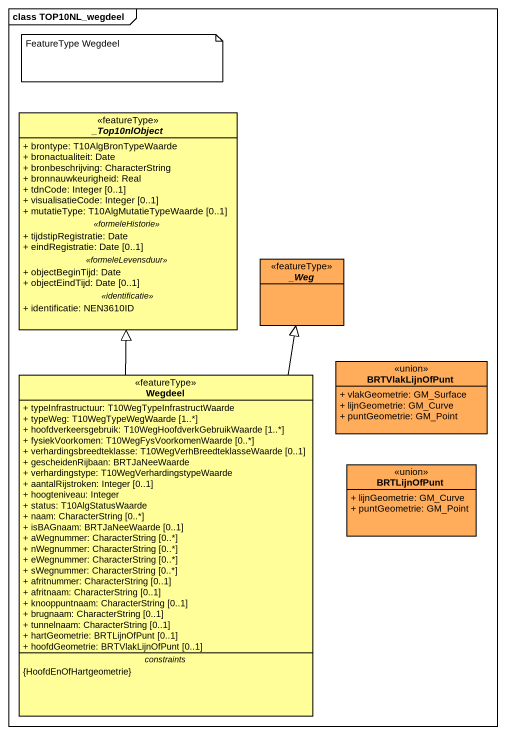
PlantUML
@startuml
mainframe class TOP10NL_wegdeel
hide circle
hide empty members
skinparam classAttributeIconSize 0
abstract class "_Top10nlObject" as Top10nlObject <<featureType>> #FFFE99 {
  + brontype: T10AlgBronTypeWaarde
  + bronactualiteit: Date
  + bronbeschrijving: CharacterString
  + bronnauwkeurigheid: Real
  + tdnCode: Integer [0..1]
  + visualisatieCode: Integer [0..1]
  + mutatieType: T10AlgMutatieTypeWaarde [0..1]
  .. <<formeleHistorie>> ..
  + tijdstipRegistratie: Date
  + eindRegistratie: Date [0..1]
  .. <<formeleLevensduur>> ..
  + objectBeginTijd: Date
  + objectEindTijd: Date [0..1]
  .. <<identificatie>> ..
  + identificatie: NEN3610ID
}
abstract class "_Weg" as Weg <<featureType>> #FFAD5B
class BRTVlakLijnOfPunt <<union>> #FFAD5B {
  + vlakGeometrie: GM_Surface
  + lijnGeometrie: GM_Curve
  + puntGeometrie: GM_Point
}
class Wegdeel <<featureType>> #FFFE99 {
  + typeInfrastructuur: T10WegTypeInfrastructWaarde
  + typeWeg: T10WegTypeWegWaarde [1..*]
  + hoofdverkeersgebruik: T10WegHoofdverkGebruikWaarde [1..*]
  + fysiekVoorkomen: T10WegFysVoorkomenWaarde [0..*]
  + verhardingsbreedteklasse: T10WegVerhBreedteklasseWaarde [0..1]
  + gescheidenRijbaan: BRTJaNeeWaarde
  + verhardingstype: T10WegVerhardingstypeWaarde
  + aantalRijstroken: Integer [0..1]
  + hoogteniveau: Integer
  + status: T10AlgStatusWaarde
  + naam: CharacterString [0..*]
  + isBAGnaam: BRTJaNeeWaarde [0..1]
  + aWegnummer: CharacterString [0..*]
  + nWegnummer: CharacterString [0..*]
  + eWegnummer: CharacterString [0..*]
  + sWegnummer: CharacterString [0..*]
  + afritnummer: CharacterString [0..1]
  + afritnaam: CharacterString [0..1]
  + knooppuntnaam: CharacterString [0..1]
  + brugnaam: CharacterString [0..1]
  + tunnelnaam: CharacterString [0..1]
  + hartGeometrie: BRTLijnOfPunt [0..1]
  + hoofdGeometrie: BRTVlakLijnOfPunt [0..1]
  -- constraints --
  {HoofdEnOfHartgeometrie}
}
class BRTLijnOfPunt <<union>> #FFAD5B {
  + lijnGeometrie: GM_Curve
  + puntGeometrie: GM_Point
}
Wegdeel -up-|> Top10nlObject
Wegdeel -up-|> Weg
note as N1
  FeatureType Wegdeel
end note
@enduml
